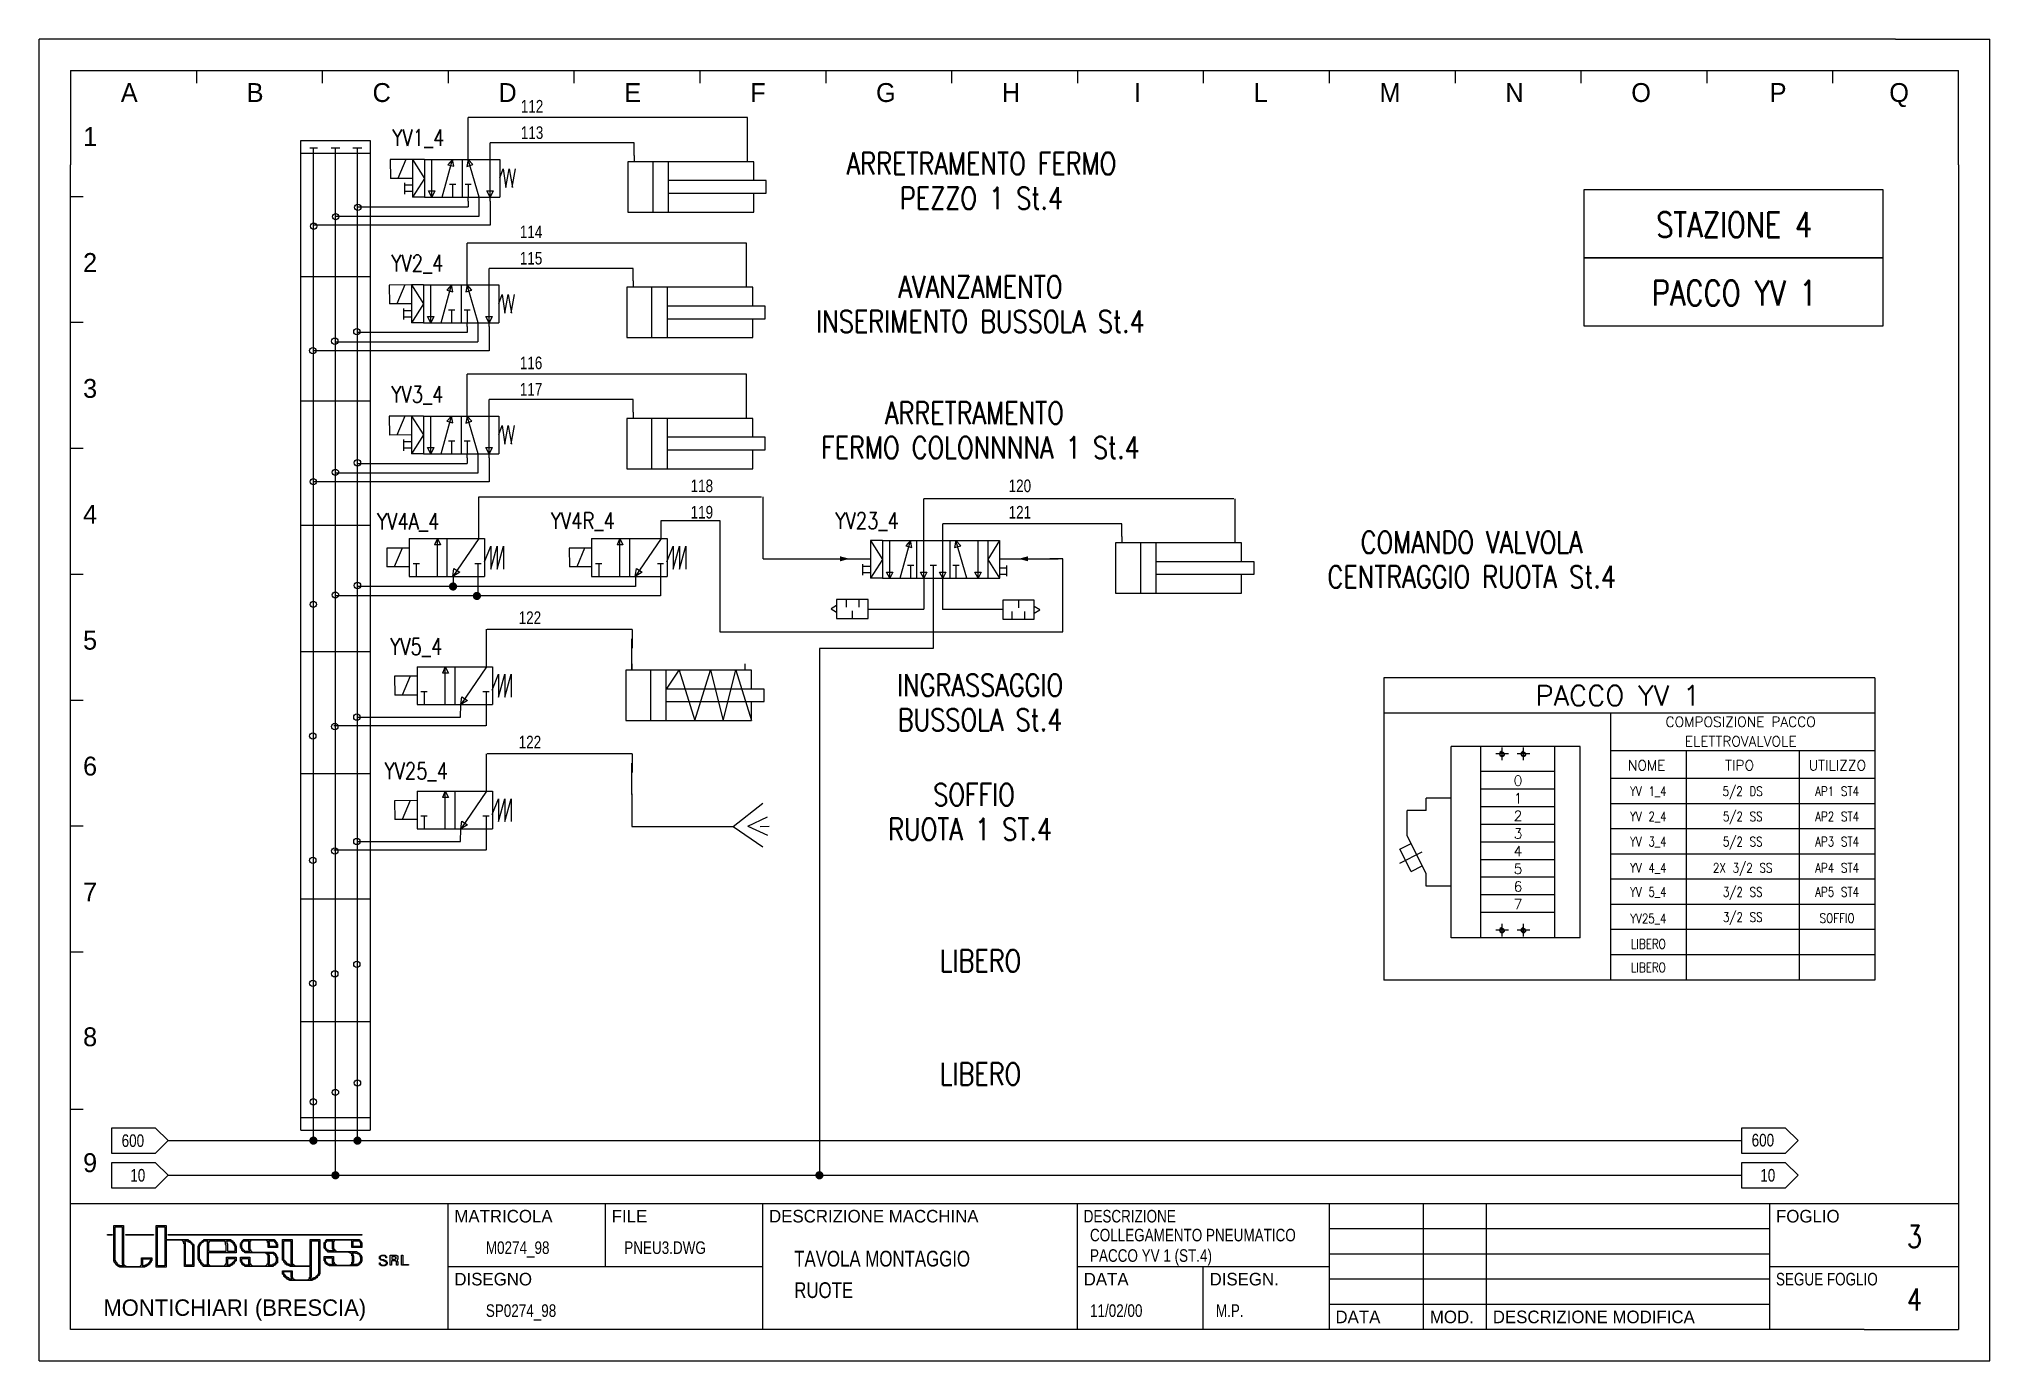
# Model space of a CAD drawing. Extents: x 5 to 315, y 5 to 215.
import ezdxf
from ezdxf.enums import TextEntityAlignment as Align

# ---------------------------------------------------------------- set-up
doc = ezdxf.new("R2010")
doc.units = 0
doc.header["$MEASUREMENT"] = 0
doc.linetypes.add('TRAT-C', pattern=[3.5, 2.5, -1])
doc.layers.get('0').update_dxf_attribs({"linetype": 'CONTINUOUS'})
for name, color, linetype in [('2', 7, 'CONTINUOUS'), ('CONTORNO', 7, 'CONTINUOUS'), ('FORMATO', 3, 'CONTINUOUS'), ('LINEAFIN', 4, 'CONTINUOUS'), ('QUOTA', 3, 'CONTINUOUS'), ('TESTI', 1, 'TRAT-C')]:
    doc.layers.add(name, color=color, linetype=linetype)
doc.styles.add('15TXT', font='TXT.shx', dxfattribs={"width": 0.8, "height": 1.5})
doc.styles.add('20TXT', font='TXT', dxfattribs={"width": 0.8, "height": 2})
doc.styles.add('30TXT', font='txt', dxfattribs={"height": 3})
doc.styles.add('35SIM', font='romans', dxfattribs={"width": 0.8, "height": 3.5})
doc.styles.add('ROMANS', font='romans.shx')

# ---------------------------------------------------------------- blocks, each defined once
blk = doc.blocks.new('SIL')
for p, q in [((4, 7), (1, 7)), ((1, 7), (1, 2)), ((2.52, 6.98), (2.52, 8.06)), ((4, 2), (4, 7)), ((1, 5.5), (2.2, 5.5)), ((1, 3.5), (2.2, 3.5)), ((4, 4.5), (2.8, 4.5)), ((1, 2), (4, 2)), ((1.93, 1.98), (2.47, 1.11)), ((2.47, 1.11), (3.01, 1.98))]:
    blk.add_line(p, q)
blk = doc.blocks.new('CIL')
for p, q in [((22, 10), (2, 10)), ((2, 10), (2, 2)), ((3, 11), (3, 10)), ((6, 2), (6, 10)), ((8.45, 2), (8.45, 10)), ((21, 10), (21, 11)), ((22, 6.97), (22, 10)), ((24, 7), (8.45, 7)), ((24, 5), (24, 7)), ((8.45, 5), (24, 5)), ((22, 2), (22, 5)), ((2, 2), (22, 2))]:
    blk.add_line(p, q)
blk = doc.blocks.new('THESYS')
at = {"color": 7}
for points in [[(0.045, 0.325), (0.12, 0.325), (0.12, 0.02), (0.125, 0.02), (0.125, 0.01), (0.13, 0.01), (0.13, 0.005), (0.14, 0.005), (0.14, 0), (0.255, 0), (0.255, 0.005), (0.26, 0.005), (0.26, 0.01), (0.265, 0.01), (0.265, 0.07), (0.345, 0.07), (0.345, 0.045), (0.34, 0.045), (0.34, 0.035), (0.335, 0.035), (0.335, 0.03), (0.33, 0.03), (0.33, 0.02), (0.325, 0.02), (0.325, 0.015), (0.32, 0.015), (0.32, 0.01), (0.31, 0.01), (0.31, 0.005), (0.305, 0.005), (0.305, 0), (0.29, 0), (0.29, -0.005), (0.09, -0.005), (0.09, 0), (0.08, 0), (0.08, 0.005), (0.07, 0.005), (0.07, 0.01), (0.065, 0.01), (0.065, 0.015), (0.06, 0.015), (0.06, 0.025), (0.055, 0.025), (0.055, 0.03), (0.05, 0.03), (0.05, 0.04), (0.045, 0.04)], [(0.055, 0.315), (0.11, 0.315), (0.11, 0.02), (0.115, 0.02), (0.115, 0.01), (0.12, 0.01), (0.12, 0.005), (0.125, 0.005), (0.09, 0.005), (0.09, 0.01), (0.08, 0.01), (0.08, 0.015), (0.075, 0.015), (0.075, 0.02), (0.07, 0.02), (0.07, 0.03), (0.065, 0.03), (0.065, 0.035), (0.06, 0.035), (0.06, 0.045), (0.055, 0.045)], [(0.38, 0.325), (0.459, 0.325), (0.459, 0.215), (0.635, 0.215), (0.635, 0.21), (0.64, 0.21), (0.64, 0.205), (0.65, 0.205), (0.65, 0.2), (0.655, 0.2), (0.655, 0.194), (0.66, 0.194), (0.66, 0.19), (0.665, 0.19), (0.665, 0.184), (0.67, 0.184), (0.67, 0.18), (0.675, 0.18), (0.675, 0.175), (0.68, 0.175), (0.68, 0), (0.605, 0), (0.605, 0.18), (0.6, 0.18), (0.6, 0.194), (0.595, 0.194), (0.595, 0.205), (0.59, 0.205), (0.59, 0.21), (0.459, 0.21), (0.459, -0.005), (0.38, -0.005)], [(0.39, 0.315), (0.449, 0.315), (0.449, 0.005), (0.39, 0.005)], [(-0.005, 0.255), (0.03, 0.255), (0.03, 0.25), (-0.005, 0.25)], [(0.14, 0.255), (0.36, 0.255), (0.36, 0.25), (0.14, 0.25)], [(0.475, 0.255), (2.015, 0.255), (2.015, 0.25), (0.475, 0.25)], [(0.605, 0.205), (0.63, 0.205), (0.63, 0.2), (0.64, 0.2), (0.64, 0.194), (0.65, 0.194), (0.65, 0.19), (0.655, 0.19), (0.655, 0.184), (0.66, 0.184), (0.66, 0.18), (0.665, 0.18), (0.665, 0.175), (0.67, 0.175), (0.67, 0.01), (0.615, 0.01), (0.615, 0.19), (0.61, 0.19), (0.61, 0.2), (0.605, 0.2)], [(0.76, 0.215), (0.975, 0.215), (0.975, 0.21), (0.98, 0.21), (0.98, 0.205), (0.99, 0.205), (0.99, 0.194), (1, 0.194), (1, 0.184), (1.005, 0.184), (1.005, 0.175), (1.01, 0.175), (1.01, 0.165), (1.015, 0.165), (1.015, 0.11), (0.795, 0.11), (0.795, 0.02), (0.8, 0.02), (0.8, 0.01), (0.805, 0.01), (0.805, 0.005), (0.925, 0.005), (0.925, 0.01), (0.93, 0.01), (0.93, 0.015), (0.935, 0.015), (0.935, 0.025), (0.94, 0.025), (0.94, 0.075), (1.015, 0.075), (1.015, 0.045), (1.01, 0.045), (1.01, 0.04), (1.005, 0.04), (1.005, 0.035), (1, 0.035), (1, 0.025), (0.995, 0.025), (0.995, 0.02), (0.99, 0.02), (0.99, 0.015), (0.985, 0.015), (0.985, 0.01), (0.975, 0.01), (0.975, 0.005), (0.965, 0.005), (0.965, 0), (0.755, 0), (0.755, 0.005), (0.75, 0.005), (0.75, 0.01), (0.745, 0.01), (0.745, 0.02), (0.735, 0.02), (0.735, 0.03), (0.73, 0.03), (0.73, 0.035), (0.725, 0.035), (0.725, 0.045), (0.72, 0.045), (0.72, 0.055), (0.715, 0.055), (0.715, 0.165), (0.72, 0.165), (0.72, 0.175), (0.725, 0.175), (0.725, 0.184), (0.73, 0.184), (0.73, 0.19), (0.735, 0.19), (0.735, 0.194), (0.74, 0.194), (0.74, 0.2), (0.745, 0.2), (0.745, 0.205), (0.755, 0.205), (0.755, 0.21), (0.76, 0.21)], [(0.76, 0.205), (0.79, 0.205), (0.79, 0.2), (0.785, 0.2), (0.785, 0.02), (0.79, 0.02), (0.79, 0.01), (0.795, 0.01), (0.76, 0.01), (0.76, 0.015), (0.755, 0.015), (0.755, 0.02), (0.75, 0.02), (0.75, 0.025), (0.745, 0.025), (0.745, 0.03), (0.74, 0.03), (0.74, 0.035), (0.735, 0.035), (0.735, 0.05), (0.73, 0.05), (0.73, 0.055), (0.725, 0.055), (0.725, 0.165), (0.73, 0.165), (0.73, 0.175), (0.735, 0.175), (0.735, 0.184), (0.74, 0.184), (0.74, 0.19), (0.745, 0.19), (0.745, 0.194), (0.755, 0.194), (0.755, 0.2), (0.76, 0.2)], [(0.805, 0.205), (0.925, 0.205), (0.925, 0.194), (0.93, 0.194), (0.93, 0.175), (0.935, 0.175), (0.935, 0.12), (0.8, 0.12), (0.8, 0.194), (0.805, 0.194)], [(0.94, 0.205), (0.97, 0.205), (0.97, 0.2), (0.98, 0.2), (0.98, 0.194), (0.985, 0.194), (0.985, 0.19), (0.99, 0.19), (0.99, 0.184), (0.995, 0.184), (0.995, 0.175), (1, 0.175), (1, 0.165), (1.005, 0.165), (1.005, 0.12), (0.95, 0.12), (0.95, 0.18), (0.945, 0.18), (0.945, 0.2), (0.94, 0.2)], [(1.075, 0.215), (1.32, 0.215), (1.32, 0.21), (1.325, 0.21), (1.325, 0.205), (1.33, 0.205), (1.33, 0.2), (1.335, 0.2), (1.335, 0.194), (1.34, 0.194), (1.34, 0.18), (1.345, 0.18), (1.345, 0.15), (1.27, 0.15), (1.27, 0.19), (1.265, 0.19), (1.265, 0.205), (1.26, 0.205), (1.26, 0.21), (1.13, 0.21), (1.13, 0.2), (1.125, 0.2), (1.125, 0.135), (1.13, 0.135), (1.13, 0.125), (1.135, 0.125), (1.135, 0.12), (1.14, 0.12), (1.14, 0.115), (1.315, 0.115), (1.315, 0.11), (1.32, 0.11), (1.32, 0.105), (1.325, 0.105), (1.325, 0.1), (1.33, 0.1), (1.33, 0.095), (1.335, 0.095), (1.335, 0.085), (1.34, 0.085), (1.34, 0.075), (1.345, 0.075), (1.345, 0.03), (1.34, 0.03), (1.34, 0.025), (1.335, 0.025), (1.335, 0.02), (1.33, 0.02), (1.33, 0.015), (1.325, 0.015), (1.325, 0.01), (1.315, 0.01), (1.315, 0.005), (1.31, 0.005), (1.31, 0), (1.085, 0), (1.085, 0.005), (1.08, 0.005), (1.08, 0.01), (1.07, 0.01), (1.07, 0.015), (1.065, 0.015), (1.065, 0.02), (1.06, 0.02), (1.06, 0.03), (1.055, 0.03), (1.055, 0.04), (1.05, 0.04), (1.05, 0.075), (1.125, 0.075), (1.125, 0.025), (1.13, 0.025), (1.13, 0.015), (1.135, 0.015), (1.135, 0.01), (1.14, 0.01), (1.14, 0.005), (1.255, 0.005), (1.255, 0.01), (1.26, 0.01), (1.26, 0.015), (1.265, 0.015), (1.265, 0.025), (1.27, 0.025), (1.27, 0.09), (1.265, 0.09), (1.265, 0.1), (1.255, 0.1), (1.255, 0.105), (1.25, 0.105), (1.25, 0.11), (1.085, 0.11), (1.085, 0.115), (1.08, 0.115), (1.08, 0.12), (1.07, 0.12), (1.07, 0.125), (1.065, 0.125), (1.065, 0.13), (1.06, 0.13), (1.06, 0.14), (1.055, 0.14), (1.055, 0.15), (1.05, 0.15), (1.05, 0.184), (1.055, 0.184), (1.055, 0.194), (1.06, 0.194), (1.06, 0.2), (1.065, 0.2), (1.065, 0.205), (1.07, 0.205), (1.07, 0.21), (1.075, 0.21)], [(1.075, 0.205), (1.12, 0.205), (1.12, 0.2), (1.115, 0.2), (1.115, 0.135), (1.12, 0.135), (1.12, 0.125), (1.125, 0.125), (1.125, 0.12), (1.085, 0.12), (1.085, 0.125), (1.08, 0.125), (1.08, 0.13), (1.075, 0.13), (1.075, 0.135), (1.07, 0.135), (1.07, 0.14), (1.065, 0.14), (1.065, 0.15), (1.06, 0.15), (1.06, 0.184), (1.065, 0.184), (1.065, 0.194), (1.07, 0.194), (1.07, 0.2), (1.075, 0.2)], [(1.275, 0.205), (1.32, 0.205), (1.32, 0.194), (1.33, 0.194), (1.33, 0.184), (1.335, 0.184), (1.335, 0.16), (1.28, 0.16), (1.28, 0.19), (1.275, 0.19)], [(1.385, 0.215), (1.46, 0.215), (1.46, 0.025), (1.465, 0.025), (1.465, 0.02), (1.47, 0.02), (1.47, 0.015), (1.474, 0.015), (1.474, 0.01), (1.48, 0.01), (1.48, 0.005), (1.605, 0.005), (1.605, 0.215), (1.68, 0.215), (1.68, -0.06), (1.675, -0.06), (1.675, -0.07), (1.67, -0.07), (1.67, -0.075), (1.665, -0.075), (1.665, -0.08), (1.66, -0.08), (1.66, -0.09), (1.65, -0.09), (1.65, -0.095), (1.645, -0.095), (1.645, -0.1), (1.63, -0.1), (1.63, -0.105), (1.62, -0.105), (1.62, -0.11), (1.44, -0.11), (1.44, -0.105), (1.43, -0.105), (1.43, -0.1), (1.42, -0.1), (1.42, -0.095), (1.415, -0.095), (1.415, -0.09), (1.405, -0.09), (1.405, -0.08), (1.395, -0.08), (1.395, -0.065), (1.39, -0.065), (1.39, -0.06), (1.385, -0.06), (1.385, -0.035), (1.46, -0.035), (1.46, -0.085), (1.465, -0.085), (1.465, -0.095), (1.47, -0.095), (1.47, -0.1), (1.48, -0.1), (1.48, -0.105), (1.59, -0.105), (1.59, -0.1), (1.595, -0.1), (1.595, -0.095), (1.6, -0.095), (1.6, -0.085), (1.605, -0.085), (1.605, 0), (1.445, 0), (1.445, 0.005), (1.435, 0.005), (1.435, 0.01), (1.42, 0.01), (1.42, 0.015), (1.415, 0.015), (1.415, 0.02), (1.405, 0.02), (1.405, 0.03), (1.4, 0.03), (1.4, 0.035), (1.395, 0.035), (1.395, 0.045), (1.39, 0.045), (1.39, 0.05), (1.385, 0.05)], [(1.395, 0.205), (1.45, 0.205), (1.45, 0.025), (1.454, 0.025), (1.454, 0.02), (1.46, 0.02), (1.46, 0.015), (1.465, 0.015), (1.465, 0.01), (1.47, 0.01), (1.445, 0.01), (1.445, 0.015), (1.435, 0.015), (1.435, 0.02), (1.425, 0.02), (1.425, 0.025), (1.415, 0.025), (1.415, 0.035), (1.41, 0.035), (1.41, 0.04), (1.405, 0.04), (1.405, 0.045), (1.4, 0.045), (1.4, 0.05), (1.395, 0.05)], [(1.615, 0.205), (1.67, 0.205), (1.67, -0.06), (1.665, -0.06), (1.665, -0.07), (1.66, -0.07), (1.66, -0.075), (1.655, -0.075), (1.655, -0.08), (1.65, -0.08), (1.65, -0.085), (1.645, -0.085), (1.645, -0.09), (1.63, -0.09), (1.63, -0.095), (1.62, -0.095), (1.62, -0.1), (1.605, -0.1), (1.605, -0.095), (1.61, -0.095), (1.61, -0.085), (1.615, -0.085)], [(1.735, 0.215), (1.995, 0.215), (1.995, 0.21), (2, 0.21), (2, 0.205), (2.005, 0.205), (2.005, 0.2), (2.01, 0.2), (2.01, 0.19), (2.015, 0.19), (2.015, 0.15), (1.935, 0.15), (1.935, 0.21), (1.795, 0.21), (1.795, 0.2), (1.79, 0.2), (1.79, 0.14), (1.795, 0.14), (1.795, 0.135), (1.8, 0.135), (1.8, 0.125), (1.81, 0.125), (1.81, 0.12), (1.975, 0.12), (1.975, 0.115), (1.98, 0.115), (1.98, 0.11), (1.99, 0.11), (1.99, 0.105), (1.995, 0.105), (1.995, 0.1), (2, 0.1), (2, 0.095), (2.005, 0.095), (2.005, 0.09), (2.01, 0.09), (2.01, 0.08), (2.015, 0.08), (2.015, 0.04), (2.01, 0.04), (2.01, 0.03), (2.005, 0.03), (2.005, 0.025), (2, 0.025), (2, 0.02), (1.995, 0.02), (1.995, 0.015), (1.99, 0.015), (1.99, 0.01), (1.98, 0.01), (1.98, 0.005), (1.755, 0.005), (1.755, 0.01), (1.745, 0.01), (1.745, 0.015), (1.735, 0.015), (1.735, 0.025), (1.725, 0.025), (1.725, 0.035), (1.72, 0.035), (1.72, 0.045), (1.715, 0.045), (1.715, 0.08), (1.79, 0.08), (1.79, 0.035), (1.795, 0.035), (1.795, 0.025), (1.8, 0.025), (1.8, 0.015), (1.81, 0.015), (1.81, 0.01), (1.925, 0.01), (1.925, 0.015), (1.93, 0.015), (1.93, 0.02), (1.935, 0.02), (1.935, 0.035), (1.94, 0.035), (1.94, 0.085), (1.935, 0.085), (1.935, 0.1), (1.93, 0.1), (1.93, 0.105), (1.925, 0.105), (1.925, 0.11), (1.915, 0.11), (1.915, 0.115), (1.745, 0.115), (1.745, 0.12), (1.74, 0.12), (1.74, 0.125), (1.735, 0.125), (1.735, 0.13), (1.73, 0.13), (1.73, 0.135), (1.725, 0.135), (1.725, 0.14), (1.72, 0.14), (1.72, 0.145), (1.715, 0.145), (1.715, 0.19), (1.72, 0.19), (1.72, 0.194), (1.725, 0.194), (1.725, 0.205), (1.73, 0.205), (1.73, 0.21), (1.735, 0.21)], [(1.735, 0.205), (1.785, 0.205), (1.785, 0.2), (1.78, 0.2), (1.78, 0.14), (1.785, 0.14), (1.785, 0.135), (1.79, 0.135), (1.79, 0.125), (1.795, 0.125), (1.75, 0.125), (1.75, 0.13), (1.74, 0.13), (1.74, 0.135), (1.735, 0.135), (1.735, 0.14), (1.73, 0.14), (1.73, 0.15), (1.725, 0.15), (1.725, 0.19), (1.73, 0.19), (1.73, 0.194), (1.735, 0.194)], [(1.945, 0.205), (1.995, 0.205), (1.995, 0.2), (2, 0.2), (2, 0.19), (2.005, 0.19), (2.005, 0.16), (1.945, 0.16)], [(0.275, 0.06), (0.335, 0.06), (0.335, 0.045), (0.33, 0.045), (0.33, 0.035), (0.325, 0.035), (0.325, 0.03), (0.32, 0.03), (0.32, 0.02), (0.31, 0.02), (0.31, 0.015), (0.305, 0.015), (0.305, 0.01), (0.29, 0.01), (0.29, 0.005), (0.27, 0.005), (0.275, 0.005)], [(0.95, 0.065), (1.005, 0.065), (1.005, 0.045), (1, 0.045), (1, 0.04), (0.995, 0.04), (0.995, 0.035), (0.99, 0.035), (0.99, 0.03), (0.985, 0.03), (0.985, 0.025), (0.98, 0.025), (0.98, 0.02), (0.975, 0.02), (0.975, 0.015), (0.965, 0.015), (0.965, 0.01), (0.94, 0.01), (0.945, 0.01), (0.945, 0.015), (0.95, 0.015)], [(1.06, 0.065), (1.115, 0.065), (1.115, 0.02), (1.12, 0.02), (1.12, 0.015), (1.125, 0.015), (1.125, 0.01), (1.085, 0.01), (1.085, 0.015), (1.08, 0.015), (1.08, 0.02), (1.075, 0.02), (1.075, 0.025), (1.07, 0.025), (1.07, 0.03), (1.065, 0.03), (1.065, 0.04), (1.06, 0.04)], [(1.265, 0.105), (1.31, 0.105), (1.31, 0.1), (1.315, 0.1), (1.315, 0.095), (1.32, 0.095), (1.32, 0.09), (1.325, 0.09), (1.325, 0.085), (1.33, 0.085), (1.33, 0.075), (1.335, 0.075), (1.335, 0.035), (1.33, 0.035), (1.33, 0.03), (1.325, 0.03), (1.325, 0.025), (1.32, 0.025), (1.32, 0.02), (1.31, 0.02), (1.31, 0.015), (1.305, 0.015), (1.305, 0.01), (1.27, 0.01), (1.275, 0.01), (1.275, 0.025), (1.28, 0.025), (1.28, 0.09), (1.275, 0.09), (1.275, 0.1), (1.27, 0.1), (1.27, 0.105)], [(1.725, 0.07), (1.78, 0.07), (1.78, 0.03), (1.785, 0.03), (1.785, 0.025), (1.79, 0.025), (1.79, 0.015), (1.795, 0.015), (1.755, 0.015), (1.755, 0.02), (1.745, 0.02), (1.745, 0.025), (1.74, 0.025), (1.74, 0.03), (1.735, 0.03), (1.735, 0.035), (1.73, 0.035), (1.73, 0.045), (1.725, 0.045)], [(1.935, 0.11), (1.965, 0.11), (1.965, 0.105), (1.98, 0.105), (1.98, 0.1), (1.99, 0.1), (1.99, 0.095), (1.995, 0.095), (1.995, 0.09), (2, 0.09), (2, 0.08), (2.005, 0.08), (2.005, 0.04), (2, 0.04), (2, 0.03), (1.99, 0.03), (1.99, 0.02), (1.975, 0.02), (1.975, 0.015), (1.935, 0.015), (1.945, 0.015), (1.945, 0.035), (1.95, 0.035), (1.95, 0.085), (1.945, 0.085), (1.945, 0.105), (1.94, 0.105), (1.94, 0.11)], [(2.17, 0.09), (2.2, 0.09), (2.2, 0.085), (2.205, 0.085), (2.205, 0.08), (2.21, 0.08), (2.21, 0.07), (2.205, 0.07), (2.205, 0.08), (2.2, 0.08), (2.2, 0.085), (2.165, 0.085), (2.165, 0.08), (2.16, 0.08), (2.16, 0.06), (2.165, 0.06), (2.165, 0.055), (2.19, 0.055), (2.19, 0.05), (2.2, 0.05), (2.2, 0.045), (2.21, 0.045), (2.21, 0.035), (2.215, 0.035), (2.215, 0.02), (2.21, 0.02), (2.21, 0.01), (2.2, 0.01), (2.2, 0.005), (2.17, 0.005), (2.17, 0.01), (2.16, 0.01), (2.16, 0.015), (2.155, 0.015), (2.155, 0.03), (2.16, 0.03), (2.16, 0.015), (2.17, 0.015), (2.17, 0.01), (2.2, 0.01), (2.2, 0.015), (2.205, 0.015), (2.205, 0.02), (2.21, 0.02), (2.21, 0.035), (2.205, 0.035), (2.205, 0.04), (2.195, 0.04), (2.195, 0.045), (2.185, 0.045), (2.185, 0.05), (2.165, 0.05), (2.165, 0.055), (2.16, 0.055), (2.16, 0.06), (2.155, 0.06), (2.155, 0.08), (2.16, 0.08), (2.16, 0.085), (2.17, 0.085)], [(2.24, 0.09), (2.29, 0.09), (2.29, 0.085), (2.3, 0.085), (2.3, 0.055), (2.295, 0.055), (2.295, 0.04), (2.3, 0.04), (2.3, 0.01), (2.29, 0.01), (2.29, 0.04), (2.285, 0.04), (2.285, 0.045), (2.25, 0.045), (2.25, 0.01), (2.24, 0.01)], [(2.255, 0.08), (2.28, 0.08), (2.28, 0.075), (2.285, 0.075), (2.285, 0.06), (2.28, 0.06), (2.28, 0.055), (2.255, 0.055)], [(2.33, 0.09), (2.34, 0.09), (2.34, 0.015), (2.385, 0.015), (2.385, 0.01), (2.33, 0.01)], [(1.395, -0.04), (1.45, -0.04), (1.45, -0.085), (1.454, -0.085), (1.454, -0.095), (1.46, -0.095), (1.46, -0.1), (1.44, -0.1), (1.44, -0.095), (1.435, -0.095), (1.435, -0.09), (1.425, -0.09), (1.425, -0.085), (1.415, -0.085), (1.415, -0.08), (1.41, -0.08), (1.41, -0.075), (1.405, -0.075), (1.405, -0.065), (1.4, -0.065), (1.4, -0.06), (1.395, -0.06)]]:
    blk.add_lwpolyline(points, close=True, dxfattribs=at)
blk = doc.blocks.new('CEI7')
at = {"color": 1, "const_width": 0.65}
blk.add_lwpolyline([(0, -0.325, 1), (0, 0.325, 1)], format="xyb", close=True, dxfattribs=at)
blk = doc.blocks.new('CONN')
at = {"layer": 'FORMATO'}
blk.add_blockref('CEI7', (0, 0), dxfattribs=at)
blk = doc.blocks.new('5V2-EV')
for p, q in [((-1.51, 6.9), (-5.05, 6.89)), ((-5.05, 6.89), (-5.04, 3.89)), ((-2.61, 6.9), (-3.87, 3.89)), ((0.36, 6.9), (-1.54, 6.9)), ((-1.54, 6.9), (-1.53, 0.9)), ((-1.54, 6.9), (0.36, 3.9)), ((0.36, 6.9), (12.36, 6.9)), ((0.36, 6.9), (0.36, 0.9)), ((0.36, 6.9), (12.36, 6.9)), ((0.36, 6.9), (0.36, 0.9)), ((1.53, 0.9), (1.53, 6.88)), ((3.17, 0.9), (4.82, 6.9)), ((4.82, 6.9), (4.07, 6.07)), ((5.03, 5.81), (4.82, 6.9)), ((6.36, 6.91), (6.36, 0.91)), ((6.36, 6.9), (6.36, 0.9)), ((7.31, 6.9), (7.11, 5.8)), ((9.07, 0.9), (7.31, 6.9)), ((8.07, 6.08), (7.31, 6.9)), ((10.82, 0.9), (10.82, 6.88)), ((12.36, 6.9), (12.36, 0.9)), ((12.36, 6.9), (12.36, 0.9)), ((-1.5, 3.9), (-5.04, 3.89)), ((-2.8, 3.17), (-2.8, 1.4)), ((0.36, 3.9), (-1.53, 0.9)), ((4.07, 6.07), (5.03, 5.81)), ((7.11, 5.8), (8.07, 6.08)), ((12.35, 3.97), (12.86, 5.4)), ((12.86, 5.4), (13.33, 2.44)), ((13.33, 2.44), (13.84, 5.4)), ((13.84, 5.4), (14.35, 2.44)), ((14.31, 2.48), (14.85, 5.39)), ((-1.53, 2.79), (-2.8, 2.79)), ((-1.53, 1.79), (-2.8, 1.79)), ((0.37, 0.9), (-1.53, 0.9)), ((0.36, 0.9), (12.36, 0.9)), ((0.36, 0.9), (12.36, 0.9)), ((1.53, 0.9), (1.02, 1.9)), ((1.02, 1.9), (2.01, 1.89)), ((2.01, 1.89), (1.53, 0.9)), ((4.85, 2.9), (4.35, 2.9)), ((4.85, 2.9), (4.85, 0.9)), ((5.35, 2.9), (4.85, 2.9)), ((7.32, 2.9), (6.82, 2.9)), ((7.31, 2.9), (7.31, 0.9)), ((7.31, 0.29), (7.31, 0.9)), ((7.82, 2.9), (7.32, 2.9)), ((9.04, 0.87), (9.04, 0.24)), ((10.31, 1.9), (11.3, 1.89)), ((10.82, 0.9), (10.31, 1.9)), ((11.3, 1.89), (10.82, 0.9)), ((10.82, 0.29), (10.82, 0.9))]:
    blk.add_line(p, q)
for points in [[(1.53, 0.9), (1.02, 1.9), (2.01, 1.89), (1.53, 0.9), (1.02, 1.9)], [(10.82, 0.9), (10.31, 1.9), (11.3, 1.89), (10.82, 0.9), (10.31, 1.9)]]:
    blk.add_lwpolyline(points)

msp = doc.modelspace()

# ---------------------------------------------------------------- linework, layer by layer
for p, q in [((46.6, 198.88), (57.6, 198.88)), ((46.6, 196.88), (57.6, 196.88)), ((48.01, 197.69), (49.24, 197.69)), ((51.44, 197.69), (52.8, 197.69)), ((54.89, 197.69), (56.32, 197.69)), ((118.56, 195.51), (98.56, 195.51)), ((98.56, 195.51), (98.56, 187.51)), ((99.56, 196.51), (99.56, 195.51)), ((102.56, 187.51), (102.56, 195.51)), ((105.01, 187.51), (105.01, 195.51)), ((117.56, 195.51), (117.56, 196.51)), ((118.56, 192.48), (118.56, 195.51)), ((120.56, 192.51), (105.01, 192.51)), ((120.56, 190.51), (120.56, 192.51)), ((73.18, 189.26), (73.18, 188.33)), ((74.91, 189.22), (74.91, 186.83)), ((76.7, 189.26), (76.7, 185.42)), ((105.01, 190.51), (120.56, 190.51)), ((118.56, 187.51), (118.56, 190.51)), ((74.91, 186.81), (52.16, 186.81)), ((73.18, 188.31), (55.66, 188.31)), ((98.56, 187.51), (118.56, 187.51)), ((76.7, 185.42), (48.66, 185.42)), ((46.59, 177.25), (57.54, 177.25)), ((98.4, 175.57), (98.4, 167.57)), ((118.4, 175.57), (98.4, 175.57)), ((99.4, 176.57), (99.4, 175.57)), ((102.4, 167.57), (102.4, 175.57)), ((104.85, 167.57), (104.85, 175.57)), ((117.4, 175.57), (117.4, 176.57)), ((118.4, 172.54), (118.4, 175.57)), ((120.4, 172.57), (104.85, 172.57)), ((104.85, 170.57), (120.4, 170.57)), ((118.4, 167.57), (118.4, 170.56)), ((120.4, 170.57), (120.4, 172.57)), ((73.02, 168.36), (55.5, 168.36)), ((73.02, 169.32), (73.02, 168.38)), ((74.75, 169.27), (74.75, 166.89)), ((76.53, 169.32), (76.53, 165.47)), ((98.4, 167.57), (118.4, 167.57)), ((76.53, 165.47), (48.5, 165.47)), ((74.75, 166.87), (52, 166.87)), ((46.59, 157.5), (57.54, 157.5)), ((99.4, 155.74), (99.4, 154.74)), ((117.4, 154.74), (117.4, 155.74)), ((118.4, 154.74), (98.4, 154.74)), ((98.4, 154.74), (98.4, 146.74)), ((102.4, 146.74), (102.4, 154.74)), ((104.85, 146.74), (104.85, 154.74)), ((118.4, 151.71), (118.4, 154.74)), ((120.4, 151.74), (104.85, 151.74)), ((104.85, 149.74), (120.4, 149.74)), ((118.4, 146.74), (118.4, 149.74)), ((120.4, 149.74), (120.4, 151.74)), ((74.75, 146.04), (52, 146.04)), ((73.02, 147.54), (55.5, 147.54)), ((73.02, 148.49), (73.02, 147.56)), ((74.75, 148.45), (74.75, 146.06)), ((76.53, 148.49), (76.53, 144.65)), ((98.4, 146.74), (118.4, 146.74)), ((76.53, 144.65), (48.5, 144.65)), ((46.59, 137.75), (57.54, 137.75)), ((74.87, 135.64), (74.87, 136.86)), ((103.86, 135.64), (103.86, 136.86)), ((63.8, 134.14), (60.26, 134.13)), ((60.26, 134.13), (60.27, 131.13)), ((62.7, 134.13), (61.44, 131.13)), ((63.81, 135.64), (75.81, 135.64)), ((63.81, 135.64), (75.81, 135.64)), ((63.81, 135.64), (63.81, 129.64)), ((63.81, 135.64), (63.81, 129.64)), ((68.32, 135.64), (67.84, 134.65)), ((68.79, 134.65), (67.84, 134.65)), ((68.32, 129.64), (68.32, 135.64)), ((68.32, 135.64), (68.79, 134.65)), ((69.81, 135.64), (69.81, 129.64)), ((74.87, 135.64), (70.75, 129.64)), ((75.78, 131.95), (76.78, 134.44)), ((75.81, 135.64), (75.81, 129.64)), ((75.81, 135.64), (75.81, 129.64)), ((76.78, 130.81), (77.79, 134.44)), ((76.78, 134.44), (76.78, 130.81)), ((77.79, 130.81), (78.79, 134.44)), ((77.79, 134.44), (77.79, 130.81)), ((78.79, 134.44), (78.79, 130.81)), ((92.79, 134.14), (89.26, 134.13)), ((89.26, 134.13), (89.27, 131.13)), ((91.69, 134.13), (90.44, 131.13)), ((92.81, 135.64), (104.81, 135.64)), ((92.81, 135.64), (104.81, 135.64)), ((92.81, 135.64), (92.81, 129.64)), ((92.81, 135.64), (92.81, 129.64)), ((97.31, 135.64), (96.84, 134.65)), ((97.79, 134.65), (96.84, 134.65)), ((97.31, 129.64), (97.31, 135.64)), ((97.31, 135.64), (97.79, 134.65)), ((98.81, 135.64), (98.81, 129.64)), ((103.86, 135.64), (99.74, 129.64)), ((104.77, 131.95), (105.78, 134.44)), ((104.81, 135.64), (104.81, 129.64)), ((104.81, 135.64), (104.81, 129.64)), ((105.78, 134.44), (105.78, 130.81)), ((105.78, 130.81), (106.78, 134.44)), ((106.78, 134.44), (106.78, 130.81)), ((106.78, 130.81), (107.79, 134.44)), ((107.79, 134.44), (107.79, 130.81)), ((137.11, 135.33), (139, 132.33)), ((137.11, 135.33), (137.12, 129.33)), ((139, 135.33), (137.11, 135.33)), ((139, 135.33), (155.73, 135.33)), ((139, 135.33), (151, 135.33)), ((139, 135.33), (139, 129.33)), ((139, 135.33), (139, 129.33)), ((140.17, 129.33), (140.17, 135.31)), ((141.82, 129.33), (143.46, 135.33)), ((143.46, 135.33), (142.71, 134.5)), ((142.71, 134.5), (143.68, 134.24)), ((143.68, 134.24), (143.46, 135.33)), ((144.43, 135.33), (144.43, 129.33)), ((145.57, 129.33), (145.57, 135.31)), ((148.59, 129.33), (148.59, 135.31)), ((149.74, 135.34), (149.74, 129.34)), ((149.74, 135.33), (149.74, 129.33)), ((150.69, 135.33), (150.49, 134.23)), ((150.49, 134.23), (151.45, 134.51)), ((152.45, 129.33), (150.69, 135.33)), ((151.45, 134.51), (150.69, 135.33)), ((154.21, 129.33), (154.21, 135.31)), ((155.74, 135.33), (157.63, 135.33)), ((157.63, 135.33), (155.74, 132.33)), ((155.74, 135.33), (155.74, 129.33)), ((155.74, 135.33), (155.74, 129.33)), ((157.63, 135.33), (157.62, 129.33)), ((196.07, 134.97), (176.07, 134.97)), ((176.07, 134.97), (176.07, 126.97)), ((177.07, 135.97), (177.07, 134.97)), ((180.07, 126.97), (180.07, 134.97)), ((182.52, 126.97), (182.52, 134.97)), ((195.07, 134.97), (195.07, 135.97)), ((196.07, 131.94), (196.07, 134.97)), ((63.81, 131.14), (60.27, 131.13)), ((64.95, 131.64), (64.45, 131.64)), ((64.94, 131.64), (64.94, 129.64)), ((65.45, 131.64), (64.95, 131.64)), ((70.75, 129.64), (70.93, 130.87)), ((71.86, 130.29), (70.75, 129.64)), ((70.93, 130.87), (71.86, 130.29)), ((74.75, 131.64), (74.25, 131.64)), ((74.74, 131.64), (74.74, 129.64)), ((75.25, 131.64), (74.75, 131.64)), ((92.8, 131.14), (89.27, 131.13)), ((93.94, 131.64), (93.44, 131.64)), ((93.93, 131.64), (93.93, 129.64)), ((94.44, 131.64), (93.94, 131.64)), ((99.74, 129.64), (99.92, 130.87)), ((100.85, 130.29), (99.74, 129.64)), ((99.92, 130.87), (100.85, 130.29)), ((103.75, 131.64), (103.25, 131.64)), ((103.74, 131.64), (103.74, 129.64)), ((104.25, 131.64), (103.75, 131.64)), ((135.84, 131.6), (135.84, 129.84)), ((137.12, 131.22), (135.84, 131.22)), ((137.12, 130.22), (135.84, 130.22)), ((139, 132.33), (137.12, 129.33)), ((139.66, 130.33), (140.65, 130.32)), ((140.17, 129.33), (139.66, 130.33)), ((140.17, 129.33), (139.66, 130.33)), ((139.66, 130.33), (140.65, 130.32)), ((140.17, 129.33), (139.66, 130.33)), ((140.65, 130.32), (140.17, 129.33)), ((140.65, 130.32), (140.17, 129.33)), ((143.5, 131.34), (143, 131.34)), ((143.49, 131.34), (143.49, 129.34)), ((144, 131.34), (143.5, 131.34)), ((145.57, 129.33), (145.06, 130.33)), ((145.57, 129.33), (145.06, 130.33)), ((145.57, 129.33), (145.06, 130.33)), ((145.06, 130.33), (146.05, 130.32)), ((145.06, 130.33), (146.05, 130.32)), ((146.05, 130.32), (145.57, 129.33)), ((146.05, 130.32), (145.57, 129.33)), ((147.08, 131.34), (146.58, 131.34)), ((147.08, 131.34), (147.08, 129.34)), ((147.58, 131.34), (147.08, 131.34)), ((148.08, 130.33), (149.07, 130.32)), ((148.08, 130.33), (149.07, 130.32)), ((148.59, 129.33), (148.08, 130.33)), ((148.59, 129.33), (148.08, 130.33)), ((148.59, 129.33), (148.08, 130.33)), ((149.07, 130.32), (148.59, 129.33)), ((149.07, 130.32), (148.59, 129.33)), ((150.7, 131.34), (150.2, 131.34)), ((150.69, 131.33), (150.69, 129.33)), ((151.2, 131.34), (150.7, 131.34)), ((153.69, 130.33), (154.69, 130.32)), ((153.69, 130.33), (154.69, 130.32)), ((154.21, 129.33), (153.69, 130.33)), ((154.21, 129.33), (153.69, 130.33)), ((154.21, 129.33), (153.69, 130.33)), ((154.69, 130.32), (154.21, 129.33)), ((154.69, 130.32), (154.21, 129.33)), ((155.74, 132.33), (157.62, 129.33)), ((157.62, 131.01), (158.74, 131.01)), ((158.76, 129.65), (158.76, 131.35)), ((198.07, 131.97), (182.52, 131.97)), ((198.07, 129.97), (198.07, 131.97)), ((70.79, 128.03), (55.5, 128.03)), ((63.81, 129.64), (75.81, 129.64)), ((63.81, 129.64), (75.81, 129.64)), ((70.79, 129.61), (70.79, 128.03)), ((99.78, 128.03), (70.79, 128.03)), ((74.75, 129.65), (74.75, 128.93)), ((74.75, 128.93), (74.75, 126.55)), ((92.81, 129.64), (104.81, 129.64)), ((92.81, 129.64), (104.81, 129.64)), ((99.78, 129.61), (99.78, 128.03)), ((103.74, 129.65), (103.74, 128.93)), ((103.74, 128.93), (103.74, 126.55)), ((139.04, 129.33), (137.14, 129.33)), ((139, 129.33), (155.73, 129.33)), ((139, 129.33), (151, 129.33)), ((155.75, 129.33), (157.65, 129.33)), ((157.62, 130.01), (158.74, 130.01)), ((182.52, 129.97), (198.07, 129.97)), ((196.07, 126.97), (196.07, 129.97)), ((74.75, 126.53), (52, 126.53)), ((103.74, 126.53), (74.75, 126.53)), ((176.07, 126.97), (196.07, 126.97)), ((46.51, 117.69), (57.49, 117.69)), ((65.06, 115.28), (77.06, 115.28)), ((65.06, 115.28), (77.06, 115.28)), ((65.06, 115.28), (65.06, 109.28)), ((65.06, 115.28), (65.06, 109.28)), ((69.56, 115.28), (69.09, 114.28)), ((69.56, 109.28), (69.56, 115.28)), ((69.56, 115.28), (70.04, 114.28)), ((71.06, 115.28), (71.06, 109.27)), ((76.11, 115.27), (72, 109.28)), ((77.06, 115.28), (77.06, 109.28)), ((77.06, 115.28), (77.06, 109.28)), ((65.04, 113.77), (61.51, 113.76)), ((61.51, 113.76), (61.52, 110.76)), ((63.95, 113.77), (62.69, 110.77)), ((70.04, 114.28), (69.09, 114.28)), ((77.02, 111.58), (78.03, 114.08)), ((78.03, 114.08), (78.03, 110.45)), ((78.03, 110.45), (79.04, 114.08)), ((79.04, 114.08), (79.04, 110.45)), ((79.04, 110.45), (80.04, 114.08)), ((80.04, 114.08), (80.04, 110.45)), ((65.05, 110.77), (61.52, 110.76)), ((65.06, 109.28), (77.06, 109.28)), ((65.06, 109.28), (77.06, 109.28)), ((66.19, 111.28), (65.69, 111.28)), ((66.69, 111.28), (66.19, 111.28)), ((66.19, 111.28), (66.19, 109.28)), ((72, 109.28), (72.17, 110.51)), ((73.11, 109.92), (72, 109.28)), ((72.17, 110.51), (73.11, 109.92)), ((76.04, 111.28), (75.54, 111.28)), ((76.54, 111.28), (76.04, 111.28)), ((76.04, 111.28), (76.04, 109.28)), ((76.02, 105.88), (51.82, 105.88)), ((46.53, 98.32), (57.52, 98.32)), ((65.04, 94.01), (61.51, 94)), ((61.51, 94), (61.52, 91)), ((63.95, 94.01), (62.69, 91.01)), ((65.06, 95.52), (65.06, 89.52)), ((65.06, 95.52), (65.06, 89.52)), ((65.06, 95.52), (77.06, 95.52)), ((65.06, 95.52), (77.06, 95.52)), ((69.56, 95.52), (69.09, 94.52)), ((70.04, 94.52), (69.09, 94.52)), ((69.56, 89.52), (69.56, 95.52)), ((69.56, 95.52), (70.04, 94.52)), ((71.06, 95.52), (71.06, 89.51)), ((76.11, 95.51), (72, 89.52)), ((77.02, 91.82), (78.03, 94.32)), ((77.06, 95.52), (77.06, 89.52)), ((77.06, 95.52), (77.06, 89.52)), ((78.03, 90.69), (79.04, 94.32)), ((78.03, 94.32), (78.03, 90.69)), ((79.04, 90.69), (80.04, 94.32)), ((79.04, 94.32), (79.04, 90.69)), ((80.04, 94.32), (80.04, 90.69)), ((65.05, 91.01), (61.52, 91)), ((66.19, 91.52), (65.69, 91.52)), ((66.19, 91.52), (66.19, 89.52)), ((66.69, 91.52), (66.19, 91.52)), ((72, 89.52), (72.17, 90.75)), ((73.11, 90.16), (72, 89.52)), ((72.17, 90.75), (73.11, 90.16)), ((76.04, 91.52), (75.54, 91.52)), ((76.04, 91.52), (76.04, 89.52)), ((76.54, 91.52), (76.04, 91.52)), ((65.06, 89.52), (77.06, 89.52)), ((65.06, 89.52), (77.06, 89.52)), ((76.02, 86.12), (51.82, 86.12)), ((46.6, 78.42), (57.6, 78.42)), ((46.6, 58.92), (57.6, 58.92)), ((46.6, 43.67), (55.6, 43.67)), ((55.6, 43.67), (57.6, 43.67)), ((46.6, 41.67), (55.6, 41.67)), ((55.6, 41.67), (57.6, 41.67))]:
    msp.add_line(p, q)
at = {"color": 3}
for p, q in [((76.11, 115.28), (76.11, 121.23)), ((76.11, 95.52), (76.11, 101.47))]:
    msp.add_line(p, q, dxfattribs=at)
for centre in [(52.15, 186.77), (55.65, 188.27), (48.65, 185.27), (52, 167), (55.5, 168.5), (48.5, 165.5), (52.1, 146.18), (55.6, 147.68), (48.6, 144.68), (52.1, 126.69), (55.6, 128.19), (48.6, 125.19), (52, 105.78), (55.5, 107.28), (48.5, 104.28), (55.5, 87.52), (48.5, 84.52), (52, 86.02), (55.5, 68), (48.5, 65), (52, 66.5), (55.6, 49.16), (48.6, 46.16), (52.1, 47.66)]:
    msp.add_circle(centre, 0.5)
at = {"layer": '2', "color": 3}
for p, q in [((117.56, 202.51), (73.19, 202.51)), ((73.19, 195.77), (73.19, 202.51)), ((117.56, 196.51), (117.56, 202.51)), ((46.6, 41.67), (46.6, 198.88)), ((57.6, 198.88), (57.6, 41.67)), ((99.56, 198.51), (76.7, 198.51)), ((76.7, 195.75), (76.7, 198.51)), ((99.56, 196.51), (99.56, 198.51)), ((48.6, 40), (48.6, 197.69)), ((52.1, 34.5), (52.1, 197.69)), ((55.6, 40), (55.6, 197.69)), ((117.4, 182.57), (73.03, 182.57)), ((73.03, 175.82), (73.03, 182.57)), ((117.4, 176.57), (117.4, 182.57)), ((99.4, 178.57), (76.54, 178.57)), ((76.54, 175.8), (76.54, 178.57)), ((99.4, 176.57), (99.4, 178.57)), ((117.4, 161.74), (73.03, 161.74)), ((73.03, 155), (73.03, 161.74)), ((117.4, 155.74), (117.4, 161.74)), ((99.4, 157.74), (76.54, 157.74)), ((76.54, 154.98), (76.54, 157.74)), ((99.4, 155.74), (99.4, 157.74)), ((74.87, 142.25), (119.81, 142.25)), ((74.87, 136.86), (74.87, 142.25)), ((120.02, 142.26), (120.02, 132.44)), ((194.86, 141.97), (145.57, 141.97)), ((145.57, 135.23), (145.57, 141.97)), ((195.07, 135.97), (195.07, 141.97)), ((103.86, 135.64), (103.86, 138.53)), ((103.86, 138.52), (113.16, 138.52)), ((113.16, 138.53), (113.16, 120.85)), ((177.07, 137.97), (148.59, 137.97)), ((148.59, 135.21), (148.59, 137.97)), ((177.07, 135.97), (177.07, 137.97)), ((120.04, 132.43), (137.15, 132.43)), ((157.6, 132.43), (166.96, 132.43)), ((167.66, 132.43), (165.62, 132.43)), ((167.66, 120.85), (167.66, 132.43)), ((145.6, 129.35), (145.6, 124.44)), ((147.08, 129.4), (147.08, 118.19)), ((148.56, 129.35), (148.56, 124.38)), ((137.8, 124.44), (145.6, 124.44)), ((157.08, 124.38), (148.56, 124.38)), ((76.22, 121.24), (99.23, 121.24)), ((99.23, 121.21), (99.23, 118.24)), ((113.16, 120.85), (167.66, 120.85)), ((129, 118.19), (129, 34.5)), ((147.08, 118.19), (129, 118.19)), ((76.22, 101.48), (99.23, 101.48)), ((99.23, 101.45), (99.23, 98.48)), ((99.22, 95.07), (99.22, 89.89)), ((115.28, 89.89), (120, 93.59)), ((117.64, 89.94), (120.74, 91.46)), ((117.64, 89.94), (120.74, 88.51)), ((119.58, 89.89), (121.02, 89.94)), ((99.22, 89.89), (115.28, 89.89)), ((115.28, 89.89), (120, 86.7))]:
    msp.add_line(p, q, dxfattribs=at)
at = {"layer": '2'}
for p, q in [((104.72, 111.74), (106.72, 114.74)), ((106.72, 114.74), (109.22, 106.74)), ((109.22, 106.74), (111.72, 114.74)), ((111.72, 114.74), (113.72, 106.74)), ((113.72, 106.74), (115.72, 114.74)), ((115.72, 114.74), (118.22, 106.74))]:
    msp.add_line(p, q, dxfattribs=at)
at = {"layer": '2', "color": 7}
for p, q in [((71.99, 107.28), (72, 109.28)), ((76.04, 109.28), (76.04, 105.88)), ((55.5, 107.28), (71.99, 107.28)), ((55.5, 87.52), (71.99, 87.52)), ((71.99, 87.52), (72, 89.52)), ((76.04, 89.52), (76.04, 86.12))]:
    msp.add_line(p, q, dxfattribs=at)
at = {"layer": '2', "color": 3}
for points in [[(250.5, 191.08), (298, 191.08), (298, 180.23), (250.5, 180.23)], [(250.5, 180.23), (298, 180.23), (298, 169.38), (250.5, 169.38)]]:
    msp.add_lwpolyline(points, close=True, dxfattribs=at)
for points in [[(133.81, 132.43, 0, 0.8, 0), (132.28, 132.43, 0.8, 0.8, 0)], [(160.63, 132.43, 0, 0.8, 0), (162.16, 132.43, 0.8, 0.8, 0)]]:
    msp.add_lwpolyline(points, format="xyseb", dxfattribs=at)
at = {"layer": 'CONTORNO'}
for p, q in [((218.7, 113.52), (218.7, 65.52)), ((296.7, 113.52), (218.7, 113.52)), ((296.7, 113.52), (296.7, 65.52)), ((296.7, 107.92), (218.7, 107.92)), ((254.7, 107.92), (254.7, 65.52)), ((296.7, 65.52), (218.7, 65.52))]:
    msp.add_line(p, q, dxfattribs=at)
at = {"layer": 'FORMATO'}
for p, q in [((299.99, 215), (5, 215)), ((5, 5), (5, 215)), ((300, 215), (315, 215)), ((315, 5), (315, 215)), ((10, 210), (295, 210)), ((10, 210), (10, 195)), ((30, 210), (30, 208)), ((50, 210), (50, 208)), ((70, 210), (70, 208)), ((90, 210), (90, 208)), ((110, 210), (110, 208)), ((130, 210), (130, 208)), ((150, 210), (150, 208)), ((170, 210), (170, 208)), ((190, 210), (190, 208)), ((210, 210), (210, 208)), ((230, 210), (230, 208)), ((250, 210), (250, 208)), ((270, 210), (270, 208)), ((290, 210), (290, 208)), ((295, 210), (310, 210)), ((310, 195), (310, 210)), ((10, 10), (10, 195)), ((310, 195), (310, 10)), ((10, 190), (12, 190)), ((10, 170), (12, 170)), ((10, 150), (12, 150)), ((10, 130), (12, 130)), ((99.22, 114.74), (99.22, 119.74)), ((10, 110), (12, 110)), ((99.22, 94.98), (99.22, 99.98)), ((10, 90), (12, 90)), ((10, 70), (12, 70)), ((10, 45), (12, 45)), ((16.5, 42), (16.5, 38)), ((23.5, 42), (16.5, 42)), ((25.5, 40), (23.5, 42)), ((275.5, 42), (275.5, 38)), ((282.5, 42), (275.5, 42)), ((284.5, 40), (282.5, 42)), ((16.5, 38), (23.5, 38)), ((23.5, 38), (25.5, 40)), ((25.5, 40), (275.5, 40)), ((275.5, 38), (282.5, 38)), ((282.5, 38), (284.5, 40)), ((23.5, 36.5), (16.5, 36.5)), ((16.5, 36.5), (16.5, 32.5)), ((25.5, 34.5), (23.5, 36.5)), ((23.5, 32.5), (25.5, 34.5)), ((25.5, 34.5), (275.5, 34.5)), ((282.5, 36.5), (275.5, 36.5)), ((275.5, 36.5), (275.5, 32.5)), ((284.5, 34.5), (282.5, 36.5)), ((282.5, 32.5), (284.5, 34.5)), ((16.5, 32.5), (23.5, 32.5)), ((275.5, 32.5), (282.5, 32.5)), ((10, 30), (310, 30)), ((70, 10), (70, 30)), ((95, 20), (95, 30)), ((120, 10), (120, 30)), ((170, 10), (170, 30)), ((210, 30), (210, 10)), ((225, 10), (225, 30)), ((235, 10), (235, 30)), ((280, 10), (280, 30)), ((280, 26), (210, 26)), ((210, 22), (280, 22)), ((70, 20), (120, 20)), ((170, 20), (210, 20)), ((190, 10), (190, 20)), ((280, 20), (310, 20)), ((280, 18), (210, 18)), ((210, 14), (280, 14)), ((295, 10), (10, 10)), ((295, 10), (310, 10)), ((5, 5), (299.99, 5)), ((300, 5), (315, 5))]:
    msp.add_line(p, q, dxfattribs=at)
at = {"layer": 'LINEAFIN'}
for p, q in [((229.41, 72.23), (229.41, 102.63)), ((249.87, 102.63), (229.41, 102.63)), ((234.11, 72.23), (234.11, 102.63)), ((237.47, 100.43), (237.47, 102.43)), ((240.87, 100.43), (240.87, 102.43)), ((245.87, 72.23), (245.87, 102.63)), ((249.87, 72.23), (249.87, 102.63)), ((238.47, 101.43), (236.47, 101.43)), ((241.87, 101.43), (239.87, 101.43)), ((245.87, 98.63), (234.11, 98.63)), ((229.41, 94.43), (225.41, 94.43)), ((225.41, 92.43), (225.41, 94.43)), ((245.87, 95.83), (234.11, 95.83)), ((245.87, 93.03), (234.11, 93.03)), ((222.41, 88.43), (222.41, 92.43)), ((225.41, 92.43), (222.41, 92.43)), ((245.87, 90.23), (234.11, 90.23)), ((221.23, 86.32), (223.02, 87.22)), ((225.41, 82.43), (222.41, 88.43)), ((245.87, 87.43), (234.11, 87.43)), ((223.02, 82.75), (221.23, 86.32)), ((221.23, 84.09), (224.8, 85.88)), ((245.87, 84.63), (234.11, 84.63)), ((223.02, 82.75), (224.8, 83.64)), ((225.41, 80.43), (225.41, 82.43)), ((245.87, 81.83), (234.11, 81.83)), ((229.41, 80.43), (225.41, 80.43)), ((245.87, 79.03), (234.11, 79.03)), ((245.87, 76.23), (234.11, 76.23)), ((237.47, 72.43), (237.47, 74.43)), ((240.87, 72.43), (240.87, 74.43)), ((249.87, 72.23), (229.41, 72.23)), ((238.47, 73.43), (236.47, 73.43)), ((241.87, 73.43), (239.87, 73.43))]:
    msp.add_line(p, q, dxfattribs=at)
for centre in [(237.47, 101.43), (240.87, 101.43), (237.47, 73.43), (240.87, 73.43)]:
    msp.add_circle(centre, 0.314, dxfattribs=at)
at = {"layer": 'LINEAFIN', "color": 4}
for centre in [(237.47, 101.43), (240.87, 101.43), (237.47, 73.43), (240.87, 73.43)]:
    msp.add_arc(centre, 0.4, 90, 0, dxfattribs=at)
at = {"layer": 'QUOTA'}
for p, q in [((296.7, 101.92), (254.7, 101.92)), ((266.7, 101.92), (266.7, 65.52)), ((284.7, 101.92), (284.7, 65.52)), ((296.7, 97.52), (254.7, 97.52)), ((296.7, 93.52), (254.7, 93.52)), ((296.7, 89.52), (254.7, 89.52)), ((296.7, 85.52), (254.7, 85.52)), ((296.7, 81.52), (254.7, 81.52)), ((296.7, 77.52), (254.7, 77.52)), ((296.7, 73.52), (254.7, 73.52)), ((296.7, 69.52), (254.7, 69.52))]:
    msp.add_line(p, q, dxfattribs=at)

# ---------------------------------------------------------------- block references
for p in [(65.87, 188.97), (65.71, 169.03), (65.71, 148.2)]:
    msp.add_blockref('5V2-EV', p)
at = {"layer": '2', "color": 3}
for p in [(70.79, 128.03), (74.58, 126.53), (129, 34.5)]:
    msp.add_blockref('CONN', p, dxfattribs=at)
for p, rotation in [((129.74, 126.96), 270), ((165.13, 121.86), 90)]:
    msp.add_blockref('SIL', p, dxfattribs=dict(at, rotation=rotation))
at = {"layer": '2'}
for name, p in [('CIL', (96.22, 104.74)), ('CONN', (48.6, 40)), ('CONN', (48.6, 40)), ('CONN', (48.6, 40)), ('CONN', (55.6, 40)), ('CONN', (55.6, 40)), ('CONN', (55.6, 40)), ('CONN', (52.1, 34.5)), ('CONN', (52.1, 34.5)), ('CONN', (52.1, 34.5))]:
    msp.add_blockref(name, p, dxfattribs=at)
at = {"layer": 'FORMATO', "xscale": 20, "yscale": 20, "zscale": 20}
msp.add_blockref('THESYS', (16, 20), dxfattribs=at)

# ---------------------------------------------------------------- texts
at = {"layer": '2', "color": 3, "style": '15TXT', "width": 0.8}
for s, p in [('YV 1_4', (260.71, 94.75)), ('5/2 DS', (275.71, 94.75)), ('AP1 ST4', (290.71, 94.75)), ('YV 2_4', (260.71, 90.75)), ('5/2 SS', (275.71, 90.75)), ('AP2 ST4', (290.71, 90.75)), ('YV 3_4', (260.71, 86.75)), ('5/2 SS', (275.71, 86.75)), ('AP3 ST4', (290.71, 86.75)), ('YV 4_4', (260.71, 82.59)), ('2X 3/2 SS', (275.71, 82.59)), ('AP4 ST4', (290.71, 82.59)), ('YV 5_4', (260.71, 78.75)), ('3/2 SS', (275.71, 78.75)), ('AP5 ST4', (290.71, 78.75)), ('YV25_4', (260.71, 74.53)), ('3/2 SS', (275.71, 74.76)), ('SOFFIO', (290.71, 74.58)), ('LIBERO', (260.71, 70.49)), ('LIBERO', (260.71, 66.75))]:
    msp.add_text(s, height=1.5, dxfattribs=at).set_placement(p, align=Align.CENTER)
at = {"layer": 'CONTORNO', "style": 'ROMANS'}
msp.add_text('PACCO YV 1', height=3.2, dxfattribs=at).set_placement((242.77, 109.1))
for s, p in [('COMPOSIZIONE PACCO ', (275.93, 105.74)), ('ELETTROVALVOLE ', (275.93, 102.63)), ('NOME', (260.45, 98.82)), ('TIPO', (275.21, 98.82)), ('UTILIZZO', (290.75, 98.82))]:
    msp.add_text(s, height=1.6, dxfattribs=at).set_placement(p, align=Align.CENTER)
at = {"layer": 'FORMATO'}
for s, height, p in [('A', 3, (18, 205)), ('B', 3, (38, 205)), ('C', 3, (58, 205)), ('D', 3, (78, 205)), ('E', 3, (98, 205)), ('F', 3, (118, 205)), ('G', 3, (138, 205)), ('H', 3, (158, 205)), ('I', 3, (179, 205)), ('L', 3, (198, 205)), ('M', 3, (218, 205)), ('N', 3, (238, 205)), ('O', 3, (258, 205)), ('P', 3, (280, 205)), ('1', 3, (12, 198)), ('2', 3, (12, 178)), ('3', 3, (12, 158)), ('4', 3, (12, 138)), ('5', 3, (12, 118)), ('6', 3, (12, 98)), ('7', 3, (12, 78)), ('8', 3, (12, 55)), ('9', 3, (12, 35)), ('MATRICOLA', 2, (71, 27)), ('FILE', 2, (96, 27)), ('DESCRIZIONE MACCHINA', 2, (121, 27)), ('FOGLIO', 2, (281, 27)), ('DISEGNO', 2, (71, 17)), ('DATA', 2, (171, 17)), ('DISEGN.', 2, (191, 17)), ('MONTICHIARI (BRESCIA)', 2.6136, (15.23, 12.17)), ('DATA', 2, (211, 11)), ('MOD.', 2, (226, 11)), ('DESCRIZIONE MODIFICA', 2, (236, 11))]:
    msp.add_text(s, height=height, dxfattribs=at).set_placement(p)
at = {"layer": 'FORMATO', "style": '30TXT'}
msp.add_text('Q', height=3, dxfattribs=at).set_placement((299, 205))
at = {"layer": 'FORMATO', "color": 1, "style": '20TXT', "width": 0.8}
for s, p in [('112', (81.56, 203.32)), ('113', (81.56, 199.13)), ('114', (81.4, 183.37)), ('115', (81.4, 179.18)), ('116', (81.4, 162.55)), ('117', (81.4, 158.36)), ('118', (108.54, 143.02)), ('120', (159.07, 143.02)), ('119', (108.54, 138.83)), ('121', (159.07, 138.83)), ('122', (81.22, 122.08)), ('122', (81.22, 102.32)), ('COLLEGAMENTO PNEUMATICO', (172, 24)), ('M0274_98', (76, 22)), ('PNEU3.DWG', (98, 22)), ('PACCO YV 1 (ST.4)', (172, 20.75)), ('SP0274_98', (76, 12)), ('11/02/00', (172, 12)), ('M.P.', (192, 12))]:
    msp.add_text(s, height=2, dxfattribs=at).set_placement(p)
at = {"layer": 'FORMATO', "color": 3, "style": '20TXT', "width": 0.8}
msp.add_text('DESCRIZIONE', height=2, dxfattribs=at).set_placement((171, 27))
at = {"layer": 'FORMATO', "color": 2, "style": '20TXT', "width": 0.8}
for s, p in [('TAVOLA MONTAGGIO', (125, 20)), ('RUOTE', (125, 15))]:
    msp.add_text(s, height=2.5, dxfattribs=at).set_placement(p)
at = {"layer": 'LINEAFIN', "style": 'ROMANS'}
for s, p in [('0', (239.32, 96.38)), ('1', (239.32, 93.58)), ('2', (239.32, 90.78)), ('3', (239.32, 87.98)), ('4', (239.32, 85.18)), ('5', (239.32, 82.38)), ('6', (239.32, 79.58)), ('7', (239.32, 76.78))]:
    msp.add_text(s, height=1.6, dxfattribs=at).set_placement(p)
at = {"layer": 'TESTI', "color": 4, "style": '35SIM', "width": 0.8}
for s, height, p in [('YV1_4', 2.625, (65.28, 198.01)), ('ARRETRAMENTO FERMO', 3.5, (154.76, 193.46)), ('PEZZO 1 St.4', 3.5, (154.76, 187.96)), ('STAZIONE 4', 4, (274.36, 183.5)), ('YV2_4', 2.625, (65.12, 178.07)), ('AVANZAMENTO', 3.5, (154.59, 173.89)), ('PACCO YV 1', 4, (274.36, 172.65)), ('INSERIMENTO BUSSOLA St.4', 3.5, (154.59, 168.39)), ('YV3_4', 2.625, (65.12, 157.24)), ('ARRETRAMENTO ', 3.5, (154.59, 153.84)), ('FERMO COLONNNNA 1 St.4', 3.5, (154.59, 148.34)), ('YV4A_4', 2.625, (63.66, 137.07)), ('YV4R_4', 2.625, (91.41, 137.18)), ('YV23_4', 2.625, (136.58, 137.18)), ('COMANDO VALVOLA', 3.5, (232.65, 133.3)), ('CENTRAGGIO RUOTA St.4', 3.5, (232.65, 127.8)), ('YV5_4', 2.625, (64.94, 117.18)), ('INGRASSAGGIO', 3.5, (154.53, 110.6)), ('BUSSOLA St.4', 3.5, (154.53, 105.1)), ('YV25_4', 2.625, (64.94, 97.42)), ('SOFFIO ', 3.5, (154.53, 93.21)), ('RUOTA 1 ST.4', 3.5, (152.95, 87.71)), ('LIBERO', 3.5, (154.59, 66.82)), ('LIBERO', 3.5, (154.59, 48.84))]:
    msp.add_text(s, height=height, dxfattribs=at).set_placement(p, align=Align.CENTER)
at = {"layer": 'TESTI', "linetype": 'TRAT-C', "style": '20TXT', "width": 0.8}
for s, p in [('600', (18.13, 39)), ('600', (277.13, 39.08)), ('10', (19.5, 33.5)), ('10', (278.5, 33.5))]:
    msp.add_text(s, height=2, dxfattribs=at).set_placement(p)
at = {"layer": 'TESTI', "color": 2, "style": '35SIM', "width": 0.8}
for s, p in [('3', (303, 23)), ('4', (303, 13))]:
    msp.add_text(s, height=3.5, dxfattribs=at).set_placement(p, align=Align.CENTER)
at = {"layer": 'TESTI', "style": '20TXT', "width": 0.8}
msp.add_text('SEGUE FOGLIO', height=2, dxfattribs=at).set_placement((281, 17))

doc.saveas('drawing.dxf')
